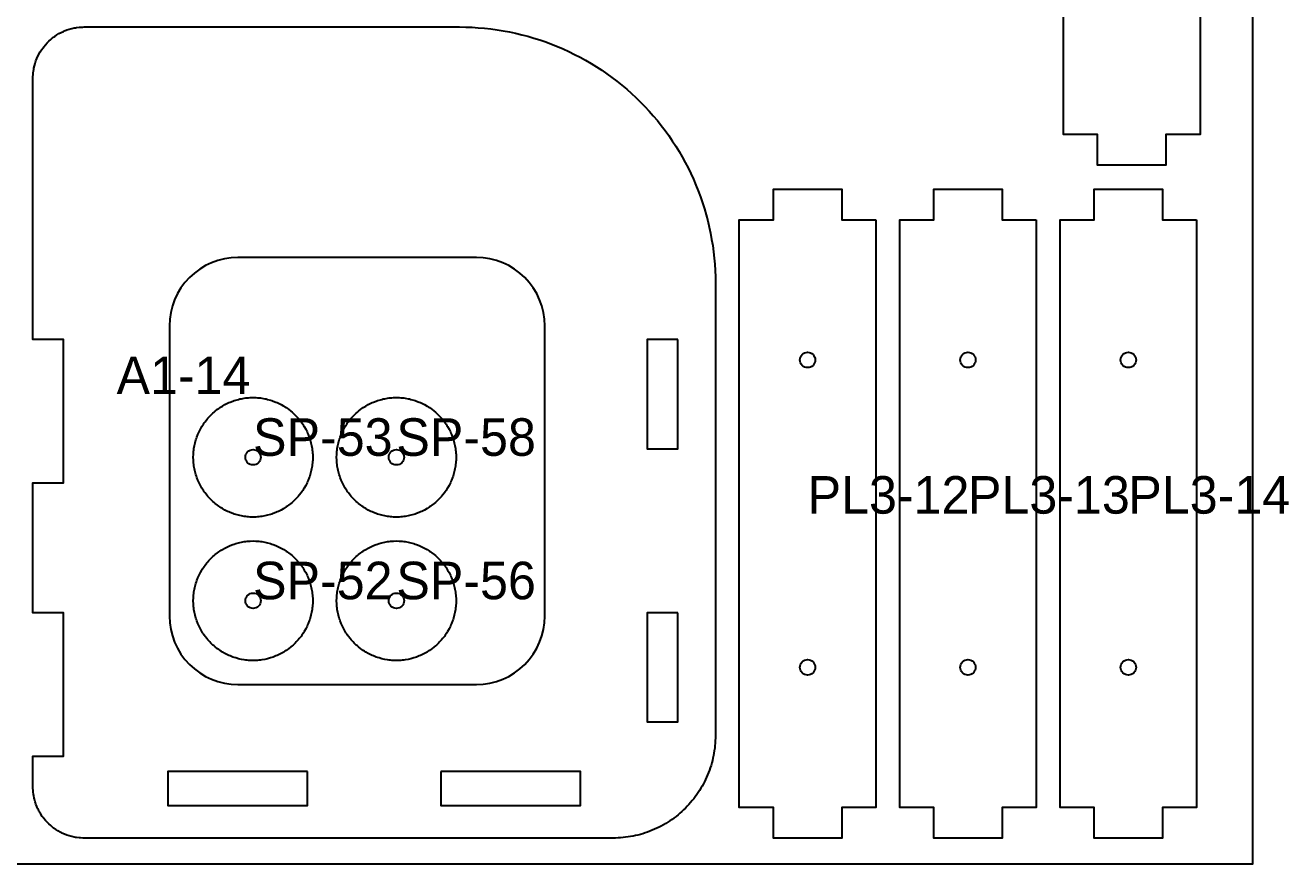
# Model space of a CAD drawing. Header units: millimetres. Extents: x 0 to 59980, y 0 to 1292.
# Drawn here: x 42820 to 43561, y 0 to 491 of the extents above; entities that cross this region are included whole.
import ezdxf

# ---------------------------------------------------------------- set-up
doc = ezdxf.new("R2010")
doc.units = ezdxf.units.MM
for name, color, linetype in [('CUT_IN', 5, 'Continuous'), ('CUT_OUT', 1, 'Continuous'), ('DRILL', 3, 'Continuous'), ('LABEL', 7, 'Continuous'), ('SHEET', 8, 'Continuous')]:
    doc.layers.add(name, color=color, linetype=linetype)

msp = doc.modelspace()

# ---------------------------------------------------------------- linework, layer by layer
at = {"layer": 'CUT_IN'}
for points in [[(43088.92, 105.19), (43092.8, 105.77), (43096.61, 106.72), (43100.31, 108.04), (43103.86, 109.72), (43107.22, 111.74), (43110.38, 114.08), (43113.28, 116.72), (43115.92, 119.62), (43118.26, 122.78), (43120.28, 126.14), (43121.96, 129.69), (43123.28, 133.39), (43124.23, 137.2), (43124.81, 141.08), (43125, 145), (43125, 315), (43124.81, 318.92), (43124.23, 322.8), (43123.28, 326.61), (43121.96, 330.31), (43120.28, 333.86), (43118.26, 337.22), (43115.92, 340.38), (43113.28, 343.28), (43110.38, 345.92), (43107.22, 348.26), (43103.86, 350.28), (43100.31, 351.96), (43096.61, 353.28), (43092.8, 354.23), (43088.92, 354.81), (43085, 355), (42945, 355), (42941.08, 354.81), (42937.2, 354.23), (42933.39, 353.28), (42929.69, 351.96), (42926.14, 350.28), (42922.78, 348.26), (42919.62, 345.92), (42916.72, 343.28), (42914.08, 340.38), (42911.74, 337.22), (42909.72, 333.86), (42908.04, 330.31), (42906.72, 326.61), (42905.77, 322.8), (42905.19, 318.92), (42905, 315), (42905, 145), (42905.19, 141.08), (42905.77, 137.2), (42906.72, 133.39), (42908.04, 129.69), (42909.72, 126.14), (42911.74, 122.78), (42914.08, 119.62), (42916.72, 116.72), (42919.62, 114.08), (42922.78, 111.74), (42926.14, 109.72), (42929.69, 108.04), (42933.39, 106.72), (42937.2, 105.77), (42941.08, 105.19), (42945, 105), (43085, 105), (43088.92, 105.19)], [(43203, 307), (43185, 307), (43185, 243), (43203, 243), (43203, 307)], [(43203, 147), (43185, 147), (43185, 83), (43203, 83), (43203, 147)], [(42986, 54), (42904, 54), (42904, 34), (42986, 34), (42986, 54)], [(43064, 54), (43064, 34), (43146, 34), (43146, 54), (43064, 54)]]:
    msp.add_lwpolyline(points, close=True, dxfattribs=at)
at = {"layer": 'CUT_OUT'}
for points in [[(43509, 771), (43509, 427), (43489, 427), (43489, 409), (43449, 409), (43449, 427), (43429, 427), (43429, 771), (43449, 771), (43449, 789), (43489, 789), (43489, 771), (43509, 771)], [(42825.08, 462.21), (42825.14, 462.94), (42825.32, 464.4), (42825.44, 465.13), (42825.58, 465.85), (42825.9, 467.29), (42826.29, 468.71), (42826.75, 470.11), (42827.28, 471.48), (42827.57, 472.16), (42828.2, 473.49), (42828.54, 474.14), (42829.27, 475.42), (42829.65, 476.05), (42830.06, 476.67), (42830.9, 477.87), (42831.35, 478.46), (42832.28, 479.6), (42833.27, 480.69), (42834.31, 481.73), (42835.4, 482.72), (42836.54, 483.65), (42837.13, 484.1), (42837.73, 484.53), (42838.95, 485.35), (42840.21, 486.1), (42841.51, 486.8), (42842.84, 487.43), (42843.52, 487.72), (42844.89, 488.25), (42846.29, 488.71), (42847.71, 489.1), (42849.15, 489.42), (42849.87, 489.56), (42850.6, 489.68), (42852.06, 489.86), (42852.79, 489.92), (42853.53, 489.96), (42854.26, 489.99), (42855, 490), (43075, 490), (43078.68, 489.95), (43082.36, 489.82), (43086.03, 489.59), (43089.7, 489.28), (43093.36, 488.87), (43097.01, 488.38), (43100.64, 487.79), (43104.26, 487.12), (43107.87, 486.36), (43111.45, 485.5), (43115.01, 484.57), (43118.54, 483.54), (43122.05, 482.43), (43125.53, 481.23), (43128.98, 479.95), (43132.4, 478.58), (43135.79, 477.13), (43139.13, 475.6), (43142.44, 473.98), (43145.71, 472.29), (43148.93, 470.51), (43152.12, 468.66), (43155.25, 466.73), (43158.34, 464.72), (43161.37, 462.64), (43164.35, 460.48), (43167.28, 458.25), (43170.16, 455.95), (43172.98, 453.58), (43175.73, 451.14), (43178.43, 448.64), (43181.07, 446.07), (43183.64, 443.43), (43186.14, 440.73), (43188.58, 437.98), (43190.95, 435.16), (43193.25, 432.28), (43195.48, 429.35), (43197.64, 426.37), (43199.72, 423.34), (43201.73, 420.25), (43203.66, 417.12), (43205.51, 413.93), (43207.29, 410.71), (43208.98, 407.44), (43210.6, 404.13), (43212.13, 400.79), (43213.58, 397.4), (43214.95, 393.98), (43216.23, 390.53), (43217.43, 387.05), (43218.54, 383.54), (43219.57, 380.01), (43220.5, 376.45), (43221.36, 372.87), (43222.12, 369.26), (43222.79, 365.64), (43223.38, 362.01), (43223.87, 358.36), (43224.28, 354.7), (43224.59, 351.03), (43224.82, 347.36), (43224.95, 343.68), (43225, 340), (43225, 75), (43224.98, 73.53), (43224.93, 72.06), (43224.84, 70.59), (43224.71, 69.12), (43224.55, 67.66), (43224.35, 66.2), (43224.12, 64.74), (43223.85, 63.29), (43223.54, 61.85), (43223.2, 60.42), (43222.83, 59), (43222.42, 57.58), (43221.97, 56.18), (43221.49, 54.79), (43220.98, 53.41), (43220.43, 52.04), (43219.85, 50.69), (43219.24, 49.35), (43218.59, 48.02), (43217.92, 46.72), (43217.21, 45.43), (43216.46, 44.15), (43215.69, 42.9), (43214.89, 41.67), (43214.06, 40.45), (43213.19, 39.26), (43212.3, 38.09), (43211.38, 36.94), (43210.43, 35.81), (43209.46, 34.71), (43208.45, 33.63), (43207.43, 32.57), (43206.37, 31.55), (43205.29, 30.54), (43204.19, 29.57), (43203.06, 28.62), (43201.91, 27.7), (43200.74, 26.81), (43199.55, 25.94), (43198.33, 25.11), (43197.1, 24.31), (43195.85, 23.54), (43194.57, 22.79), (43193.28, 22.08), (43191.98, 21.41), (43190.65, 20.76), (43189.31, 20.15), (43187.96, 19.57), (43186.59, 19.02), (43185.21, 18.51), (43183.82, 18.03), (43182.42, 17.58), (43181, 17.17), (43179.58, 16.8), (43178.15, 16.46), (43176.71, 16.15), (43175.26, 15.88), (43173.8, 15.65), (43172.34, 15.45), (43170.88, 15.29), (43169.41, 15.16), (43167.94, 15.07), (43166.47, 15.02), (43165, 15), (42854.26, 15.01), (42852.79, 15.08), (42852.06, 15.14), (42850.6, 15.32), (42849.87, 15.44), (42849.15, 15.58), (42847.71, 15.9), (42846.29, 16.29), (42844.89, 16.75), (42843.52, 17.28), (42842.84, 17.57), (42842.17, 17.88), (42841.51, 18.2), (42840.86, 18.54), (42839.58, 19.27), (42838.95, 19.65), (42838.33, 20.06), (42837.13, 20.9), (42836.54, 21.35), (42835.4, 22.28), (42834.31, 23.27), (42833.27, 24.31), (42832.28, 25.4), (42831.35, 26.54), (42830.9, 27.13), (42830.47, 27.73), (42829.65, 28.95), (42828.9, 30.21), (42828.54, 30.86), (42828.2, 31.51), (42827.88, 32.17), (42827.57, 32.84), (42827.28, 33.52), (42826.75, 34.89), (42826.51, 35.59), (42826.29, 36.29), (42825.9, 37.71), (42825.73, 38.43), (42825.44, 39.87), (42825.32, 40.6), (42825.14, 42.06), (42825.08, 42.79), (42825.01, 44.26), (42825, 63), (42843, 63), (42843, 147), (42825, 147), (42825, 223), (42843, 223), (42843, 307), (42825, 307), (42825, 460), (42825.01, 460.74), (42825.08, 462.21)], [(43319, 377), (43319, 33), (43299, 33), (43299, 15), (43259, 15), (43259, 33), (43239, 33), (43239, 377), (43259, 377), (43259, 395), (43299, 395), (43299, 377), (43319, 377)], [(43413, 377), (43413, 33), (43393, 33), (43393, 15), (43353, 15), (43353, 33), (43333, 33), (43333, 377), (43353, 377), (43353, 395), (43393, 395), (43393, 377), (43413, 377)], [(43507, 377), (43507, 33), (43487, 33), (43487, 15), (43447, 15), (43447, 33), (43427, 33), (43427, 377), (43447, 377), (43447, 395), (43487, 395), (43487, 377), (43507, 377)], [(42989, 238), (42988.96, 236.28), (42988.91, 235.43), (42988.83, 234.57), (42988.74, 233.72), (42988.62, 232.86), (42988.33, 231.17), (42988.15, 230.33), (42987.95, 229.5), (42987.49, 227.84), (42987.23, 227.02), (42986.95, 226.21), (42986.34, 224.61), (42986, 223.82), (42985.64, 223.04), (42984.87, 221.5), (42984.02, 220.01), (42983.57, 219.28), (42983.1, 218.56), (42982.62, 217.85), (42982.11, 217.15), (42981.06, 215.8), (42980.5, 215.14), (42979.93, 214.5), (42979.35, 213.87), (42978.75, 213.25), (42978.13, 212.65), (42977.5, 212.07), (42976.86, 211.5), (42976.2, 210.94), (42974.85, 209.89), (42974.15, 209.38), (42973.44, 208.9), (42972.72, 208.43), (42971.99, 207.98), (42970.5, 207.13), (42968.96, 206.36), (42968.18, 206), (42967.39, 205.66), (42965.79, 205.05), (42964.98, 204.77), (42964.16, 204.51), (42962.5, 204.05), (42961.67, 203.85), (42960.83, 203.67), (42959.14, 203.38), (42958.28, 203.26), (42957.43, 203.17), (42956.57, 203.09), (42955.72, 203.04), (42954, 203), (42952.28, 203.04), (42951.43, 203.09), (42950.57, 203.17), (42949.72, 203.26), (42948.86, 203.38), (42947.17, 203.67), (42946.33, 203.85), (42945.5, 204.05), (42943.84, 204.51), (42943.02, 204.77), (42942.21, 205.05), (42940.61, 205.66), (42939.82, 206), (42939.04, 206.36), (42937.5, 207.13), (42936.01, 207.98), (42935.28, 208.43), (42934.56, 208.9), (42933.85, 209.38), (42933.15, 209.89), (42931.8, 210.94), (42931.14, 211.5), (42930.5, 212.07), (42929.87, 212.65), (42929.25, 213.25), (42928.65, 213.87), (42928.07, 214.5), (42927.5, 215.14), (42926.94, 215.8), (42925.89, 217.15), (42925.38, 217.85), (42924.9, 218.56), (42924.43, 219.28), (42923.98, 220.01), (42923.13, 221.5), (42922.36, 223.04), (42922, 223.82), (42921.66, 224.61), (42921.05, 226.21), (42920.77, 227.02), (42920.51, 227.84), (42920.05, 229.5), (42919.85, 230.33), (42919.67, 231.17), (42919.38, 232.86), (42919.26, 233.72), (42919.17, 234.57), (42919.09, 235.43), (42919.04, 236.28), (42919, 238), (42919.04, 239.72), (42919.09, 240.57), (42919.17, 241.43), (42919.26, 242.28), (42919.38, 243.14), (42919.67, 244.83), (42919.85, 245.67), (42920.05, 246.5), (42920.51, 248.16), (42920.77, 248.98), (42921.05, 249.79), (42921.66, 251.39), (42922, 252.18), (42922.36, 252.96), (42923.13, 254.5), (42923.98, 255.99), (42924.43, 256.72), (42924.9, 257.44), (42925.38, 258.15), (42925.89, 258.85), (42926.94, 260.2), (42927.5, 260.86), (42928.07, 261.5), (42928.65, 262.13), (42929.25, 262.75), (42929.87, 263.35), (42930.5, 263.93), (42931.14, 264.5), (42931.8, 265.06), (42933.15, 266.11), (42933.85, 266.62), (42934.56, 267.1), (42935.28, 267.57), (42936.01, 268.02), (42937.5, 268.87), (42939.04, 269.64), (42939.82, 270), (42940.61, 270.34), (42942.21, 270.95), (42943.02, 271.23), (42943.84, 271.49), (42945.5, 271.95), (42946.33, 272.15), (42947.17, 272.33), (42948.86, 272.62), (42949.72, 272.74), (42950.57, 272.83), (42951.43, 272.91), (42952.28, 272.96), (42954, 273), (42955.72, 272.96), (42956.57, 272.91), (42957.43, 272.83), (42958.28, 272.74), (42959.14, 272.62), (42960.83, 272.33), (42961.67, 272.15), (42962.5, 271.95), (42964.16, 271.49), (42964.98, 271.23), (42965.79, 270.95), (42967.39, 270.34), (42968.18, 270), (42968.96, 269.64), (42970.5, 268.87), (42971.99, 268.02), (42972.72, 267.57), (42973.44, 267.1), (42974.15, 266.62), (42974.85, 266.11), (42976.2, 265.06), (42976.86, 264.5), (42977.5, 263.93), (42978.13, 263.35), (42978.75, 262.75), (42979.35, 262.13), (42979.93, 261.5), (42980.5, 260.86), (42981.06, 260.2), (42982.11, 258.85), (42982.62, 258.15), (42983.1, 257.44), (42983.57, 256.72), (42984.02, 255.99), (42984.87, 254.5), (42985.64, 252.96), (42986, 252.18), (42986.34, 251.39), (42986.95, 249.79), (42987.23, 248.98), (42987.49, 248.16), (42987.95, 246.5), (42988.15, 245.67), (42988.33, 244.83), (42988.62, 243.14), (42988.74, 242.28), (42988.83, 241.43), (42988.91, 240.57), (42988.96, 239.72), (42989, 238)], [(43073, 238), (43072.96, 236.28), (43072.91, 235.43), (43072.83, 234.57), (43072.74, 233.72), (43072.62, 232.86), (43072.33, 231.17), (43072.15, 230.33), (43071.95, 229.5), (43071.49, 227.84), (43071.23, 227.02), (43070.95, 226.21), (43070.34, 224.61), (43070, 223.82), (43069.64, 223.04), (43068.87, 221.5), (43068.02, 220.01), (43067.57, 219.28), (43067.1, 218.56), (43066.62, 217.85), (43066.11, 217.15), (43065.06, 215.8), (43064.5, 215.14), (43063.93, 214.5), (43063.35, 213.87), (43062.75, 213.25), (43062.13, 212.65), (43061.5, 212.07), (43060.86, 211.5), (43060.2, 210.94), (43058.85, 209.89), (43058.15, 209.38), (43057.44, 208.9), (43056.72, 208.43), (43055.99, 207.98), (43054.5, 207.13), (43052.96, 206.36), (43052.18, 206), (43051.39, 205.66), (43049.79, 205.05), (43048.98, 204.77), (43048.16, 204.51), (43046.5, 204.05), (43045.67, 203.85), (43044.83, 203.67), (43043.14, 203.38), (43042.28, 203.26), (43041.43, 203.17), (43040.57, 203.09), (43039.72, 203.04), (43038, 203), (43036.28, 203.04), (43035.43, 203.09), (43034.57, 203.17), (43033.72, 203.26), (43032.86, 203.38), (43031.17, 203.67), (43030.33, 203.85), (43029.5, 204.05), (43027.84, 204.51), (43027.02, 204.77), (43026.21, 205.05), (43024.61, 205.66), (43023.82, 206), (43023.04, 206.36), (43021.5, 207.13), (43020.01, 207.98), (43019.28, 208.43), (43018.56, 208.9), (43017.85, 209.38), (43017.15, 209.89), (43015.8, 210.94), (43015.14, 211.5), (43014.5, 212.07), (43013.87, 212.65), (43013.25, 213.25), (43012.65, 213.87), (43012.07, 214.5), (43011.5, 215.14), (43010.94, 215.8), (43009.89, 217.15), (43009.38, 217.85), (43008.9, 218.56), (43008.43, 219.28), (43007.98, 220.01), (43007.13, 221.5), (43006.36, 223.04), (43006, 223.82), (43005.66, 224.61), (43005.05, 226.21), (43004.77, 227.02), (43004.51, 227.84), (43004.05, 229.5), (43003.85, 230.33), (43003.67, 231.17), (43003.38, 232.86), (43003.26, 233.72), (43003.17, 234.57), (43003.09, 235.43), (43003.04, 236.28), (43003, 238), (43003.04, 239.72), (43003.09, 240.57), (43003.17, 241.43), (43003.26, 242.28), (43003.38, 243.14), (43003.67, 244.83), (43003.85, 245.67), (43004.05, 246.5), (43004.51, 248.16), (43004.77, 248.98), (43005.05, 249.79), (43005.66, 251.39), (43006, 252.18), (43006.36, 252.96), (43007.13, 254.5), (43007.98, 255.99), (43008.43, 256.72), (43008.9, 257.44), (43009.38, 258.15), (43009.89, 258.85), (43010.94, 260.2), (43011.5, 260.86), (43012.07, 261.5), (43012.65, 262.13), (43013.25, 262.75), (43013.87, 263.35), (43014.5, 263.93), (43015.14, 264.5), (43015.8, 265.06), (43017.15, 266.11), (43017.85, 266.62), (43018.56, 267.1), (43019.28, 267.57), (43020.01, 268.02), (43021.5, 268.87), (43023.04, 269.64), (43023.82, 270), (43024.61, 270.34), (43026.21, 270.95), (43027.02, 271.23), (43027.84, 271.49), (43029.5, 271.95), (43030.33, 272.15), (43031.17, 272.33), (43032.86, 272.62), (43033.72, 272.74), (43034.57, 272.83), (43035.43, 272.91), (43036.28, 272.96), (43038, 273), (43039.72, 272.96), (43040.57, 272.91), (43041.43, 272.83), (43042.28, 272.74), (43043.14, 272.62), (43044.83, 272.33), (43045.67, 272.15), (43046.5, 271.95), (43048.16, 271.49), (43048.98, 271.23), (43049.79, 270.95), (43051.39, 270.34), (43052.18, 270), (43052.96, 269.64), (43054.5, 268.87), (43055.99, 268.02), (43056.72, 267.57), (43057.44, 267.1), (43058.15, 266.62), (43058.85, 266.11), (43060.2, 265.06), (43060.86, 264.5), (43061.5, 263.93), (43062.13, 263.35), (43062.75, 262.75), (43063.35, 262.13), (43063.93, 261.5), (43064.5, 260.86), (43065.06, 260.2), (43066.11, 258.85), (43066.62, 258.15), (43067.1, 257.44), (43067.57, 256.72), (43068.02, 255.99), (43068.87, 254.5), (43069.64, 252.96), (43070, 252.18), (43070.34, 251.39), (43070.95, 249.79), (43071.23, 248.98), (43071.49, 248.16), (43071.95, 246.5), (43072.15, 245.67), (43072.33, 244.83), (43072.62, 243.14), (43072.74, 242.28), (43072.83, 241.43), (43072.91, 240.57), (43072.96, 239.72), (43073, 238)], [(42989, 154), (42988.96, 152.28), (42988.91, 151.43), (42988.83, 150.57), (42988.74, 149.72), (42988.62, 148.86), (42988.33, 147.17), (42988.15, 146.33), (42987.95, 145.5), (42987.49, 143.84), (42987.23, 143.02), (42986.95, 142.21), (42986.34, 140.61), (42986, 139.82), (42985.64, 139.04), (42984.87, 137.5), (42984.02, 136.01), (42983.57, 135.28), (42983.1, 134.56), (42982.62, 133.85), (42982.11, 133.15), (42981.06, 131.8), (42980.5, 131.14), (42979.93, 130.5), (42979.35, 129.87), (42978.75, 129.25), (42978.13, 128.65), (42977.5, 128.07), (42976.86, 127.5), (42976.2, 126.94), (42974.85, 125.89), (42974.15, 125.38), (42973.44, 124.9), (42972.72, 124.43), (42971.99, 123.98), (42970.5, 123.13), (42968.96, 122.36), (42968.18, 122), (42967.39, 121.66), (42965.79, 121.05), (42964.98, 120.77), (42964.16, 120.51), (42962.5, 120.05), (42961.67, 119.85), (42960.83, 119.67), (42959.14, 119.38), (42958.28, 119.26), (42957.43, 119.17), (42956.57, 119.09), (42955.72, 119.04), (42954, 119), (42952.28, 119.04), (42951.43, 119.09), (42950.57, 119.17), (42949.72, 119.26), (42948.86, 119.38), (42947.17, 119.67), (42946.33, 119.85), (42945.5, 120.05), (42943.84, 120.51), (42943.02, 120.77), (42942.21, 121.05), (42940.61, 121.66), (42939.82, 122), (42939.04, 122.36), (42937.5, 123.13), (42936.01, 123.98), (42935.28, 124.43), (42934.56, 124.9), (42933.85, 125.38), (42933.15, 125.89), (42931.8, 126.94), (42931.14, 127.5), (42930.5, 128.07), (42929.87, 128.65), (42929.25, 129.25), (42928.65, 129.87), (42928.07, 130.5), (42927.5, 131.14), (42926.94, 131.8), (42925.89, 133.15), (42925.38, 133.85), (42924.9, 134.56), (42924.43, 135.28), (42923.98, 136.01), (42923.13, 137.5), (42922.36, 139.04), (42922, 139.82), (42921.66, 140.61), (42921.05, 142.21), (42920.77, 143.02), (42920.51, 143.84), (42920.05, 145.5), (42919.85, 146.33), (42919.67, 147.17), (42919.38, 148.86), (42919.26, 149.72), (42919.17, 150.57), (42919.09, 151.43), (42919.04, 152.28), (42919, 154), (42919.04, 155.72), (42919.09, 156.57), (42919.17, 157.43), (42919.26, 158.28), (42919.38, 159.14), (42919.67, 160.83), (42919.85, 161.67), (42920.05, 162.5), (42920.51, 164.16), (42920.77, 164.98), (42921.05, 165.79), (42921.66, 167.39), (42922, 168.18), (42922.36, 168.96), (42923.13, 170.5), (42923.98, 171.99), (42924.43, 172.72), (42924.9, 173.44), (42925.38, 174.15), (42925.89, 174.85), (42926.94, 176.2), (42927.5, 176.86), (42928.07, 177.5), (42928.65, 178.13), (42929.25, 178.75), (42929.87, 179.35), (42930.5, 179.93), (42931.14, 180.5), (42931.8, 181.06), (42933.15, 182.11), (42933.85, 182.62), (42934.56, 183.1), (42935.28, 183.57), (42936.01, 184.02), (42937.5, 184.87), (42939.04, 185.64), (42939.82, 186), (42940.61, 186.34), (42942.21, 186.95), (42943.02, 187.23), (42943.84, 187.49), (42945.5, 187.95), (42946.33, 188.15), (42947.17, 188.33), (42948.86, 188.62), (42949.72, 188.74), (42950.57, 188.83), (42951.43, 188.91), (42952.28, 188.96), (42954, 189), (42955.72, 188.96), (42956.57, 188.91), (42957.43, 188.83), (42958.28, 188.74), (42959.14, 188.62), (42960.83, 188.33), (42961.67, 188.15), (42962.5, 187.95), (42964.16, 187.49), (42964.98, 187.23), (42965.79, 186.95), (42967.39, 186.34), (42968.18, 186), (42968.96, 185.64), (42970.5, 184.87), (42971.99, 184.02), (42972.72, 183.57), (42973.44, 183.1), (42974.15, 182.62), (42974.85, 182.11), (42976.2, 181.06), (42976.86, 180.5), (42977.5, 179.93), (42978.13, 179.35), (42978.75, 178.75), (42979.35, 178.13), (42979.93, 177.5), (42980.5, 176.86), (42981.06, 176.2), (42982.11, 174.85), (42982.62, 174.15), (42983.1, 173.44), (42983.57, 172.72), (42984.02, 171.99), (42984.87, 170.5), (42985.64, 168.96), (42986, 168.18), (42986.34, 167.39), (42986.95, 165.79), (42987.23, 164.98), (42987.49, 164.16), (42987.95, 162.5), (42988.15, 161.67), (42988.33, 160.83), (42988.62, 159.14), (42988.74, 158.28), (42988.83, 157.43), (42988.91, 156.57), (42988.96, 155.72), (42989, 154)], [(43073, 154), (43072.96, 152.28), (43072.91, 151.43), (43072.83, 150.57), (43072.74, 149.72), (43072.62, 148.86), (43072.33, 147.17), (43072.15, 146.33), (43071.95, 145.5), (43071.49, 143.84), (43071.23, 143.02), (43070.95, 142.21), (43070.34, 140.61), (43070, 139.82), (43069.64, 139.04), (43068.87, 137.5), (43068.02, 136.01), (43067.57, 135.28), (43067.1, 134.56), (43066.62, 133.85), (43066.11, 133.15), (43065.06, 131.8), (43064.5, 131.14), (43063.93, 130.5), (43063.35, 129.87), (43062.75, 129.25), (43062.13, 128.65), (43061.5, 128.07), (43060.86, 127.5), (43060.2, 126.94), (43058.85, 125.89), (43058.15, 125.38), (43057.44, 124.9), (43056.72, 124.43), (43055.99, 123.98), (43054.5, 123.13), (43052.96, 122.36), (43052.18, 122), (43051.39, 121.66), (43049.79, 121.05), (43048.98, 120.77), (43048.16, 120.51), (43046.5, 120.05), (43045.67, 119.85), (43044.83, 119.67), (43043.14, 119.38), (43042.28, 119.26), (43041.43, 119.17), (43040.57, 119.09), (43039.72, 119.04), (43038, 119), (43036.28, 119.04), (43035.43, 119.09), (43034.57, 119.17), (43033.72, 119.26), (43032.86, 119.38), (43031.17, 119.67), (43030.33, 119.85), (43029.5, 120.05), (43027.84, 120.51), (43027.02, 120.77), (43026.21, 121.05), (43024.61, 121.66), (43023.82, 122), (43023.04, 122.36), (43021.5, 123.13), (43020.01, 123.98), (43019.28, 124.43), (43018.56, 124.9), (43017.85, 125.38), (43017.15, 125.89), (43015.8, 126.94), (43015.14, 127.5), (43014.5, 128.07), (43013.87, 128.65), (43013.25, 129.25), (43012.65, 129.87), (43012.07, 130.5), (43011.5, 131.14), (43010.94, 131.8), (43009.89, 133.15), (43009.38, 133.85), (43008.9, 134.56), (43008.43, 135.28), (43007.98, 136.01), (43007.13, 137.5), (43006.36, 139.04), (43006, 139.82), (43005.66, 140.61), (43005.05, 142.21), (43004.77, 143.02), (43004.51, 143.84), (43004.05, 145.5), (43003.85, 146.33), (43003.67, 147.17), (43003.38, 148.86), (43003.26, 149.72), (43003.17, 150.57), (43003.09, 151.43), (43003.04, 152.28), (43003, 154), (43003.04, 155.72), (43003.09, 156.57), (43003.17, 157.43), (43003.26, 158.28), (43003.38, 159.14), (43003.67, 160.83), (43003.85, 161.67), (43004.05, 162.5), (43004.51, 164.16), (43004.77, 164.98), (43005.05, 165.79), (43005.66, 167.39), (43006, 168.18), (43006.36, 168.96), (43007.13, 170.5), (43007.98, 171.99), (43008.43, 172.72), (43008.9, 173.44), (43009.38, 174.15), (43009.89, 174.85), (43010.94, 176.2), (43011.5, 176.86), (43012.07, 177.5), (43012.65, 178.13), (43013.25, 178.75), (43013.87, 179.35), (43014.5, 179.93), (43015.14, 180.5), (43015.8, 181.06), (43017.15, 182.11), (43017.85, 182.62), (43018.56, 183.1), (43019.28, 183.57), (43020.01, 184.02), (43021.5, 184.87), (43023.04, 185.64), (43023.82, 186), (43024.61, 186.34), (43026.21, 186.95), (43027.02, 187.23), (43027.84, 187.49), (43029.5, 187.95), (43030.33, 188.15), (43031.17, 188.33), (43032.86, 188.62), (43033.72, 188.74), (43034.57, 188.83), (43035.43, 188.91), (43036.28, 188.96), (43038, 189), (43039.72, 188.96), (43040.57, 188.91), (43041.43, 188.83), (43042.28, 188.74), (43043.14, 188.62), (43044.83, 188.33), (43045.67, 188.15), (43046.5, 187.95), (43048.16, 187.49), (43048.98, 187.23), (43049.79, 186.95), (43051.39, 186.34), (43052.18, 186), (43052.96, 185.64), (43054.5, 184.87), (43055.99, 184.02), (43056.72, 183.57), (43057.44, 183.1), (43058.15, 182.62), (43058.85, 182.11), (43060.2, 181.06), (43060.86, 180.5), (43061.5, 179.93), (43062.13, 179.35), (43062.75, 178.75), (43063.35, 178.13), (43063.93, 177.5), (43064.5, 176.86), (43065.06, 176.2), (43066.11, 174.85), (43066.62, 174.15), (43067.1, 173.44), (43067.57, 172.72), (43068.02, 171.99), (43068.87, 170.5), (43069.64, 168.96), (43070, 168.18), (43070.34, 167.39), (43070.95, 165.79), (43071.23, 164.98), (43071.49, 164.16), (43071.95, 162.5), (43072.15, 161.67), (43072.33, 160.83), (43072.62, 159.14), (43072.74, 158.28), (43072.83, 157.43), (43072.91, 156.57), (43072.96, 155.72), (43073, 154)]]:
    msp.add_lwpolyline(points, close=True, dxfattribs=at)
at = {"layer": 'DRILL'}
for centre in [(43279, 295), (43373, 295), (43467, 295), (42954, 238), (43038, 238), (42954, 154), (43038, 154), (43279, 115), (43373, 115), (43467, 115)]:
    msp.add_circle(centre, 4.5, dxfattribs=at)
at = {"layer": 'SHEET'}
msp.add_lwpolyline([(41100, 0), (43540, 0), (43540, 1220), (41100, 1220)], close=True, dxfattribs=at)

# ---------------------------------------------------------------- texts
at = {"layer": 'LABEL'}
for s, p in [('A1-14', (42874, 275)), ('SP-53', (42954, 238.86)), ('SP-58', (43038, 238.86)), ('PL3-12', (43279, 205)), ('PL3-13', (43373, 205)), ('PL3-14', (43467, 205)), ('SP-52', (42954, 154.86)), ('SP-56', (43038, 154.86))]:
    msp.add_text(s, height=22, dxfattribs=at).set_placement(p)

doc.saveas('drawing.dxf')
